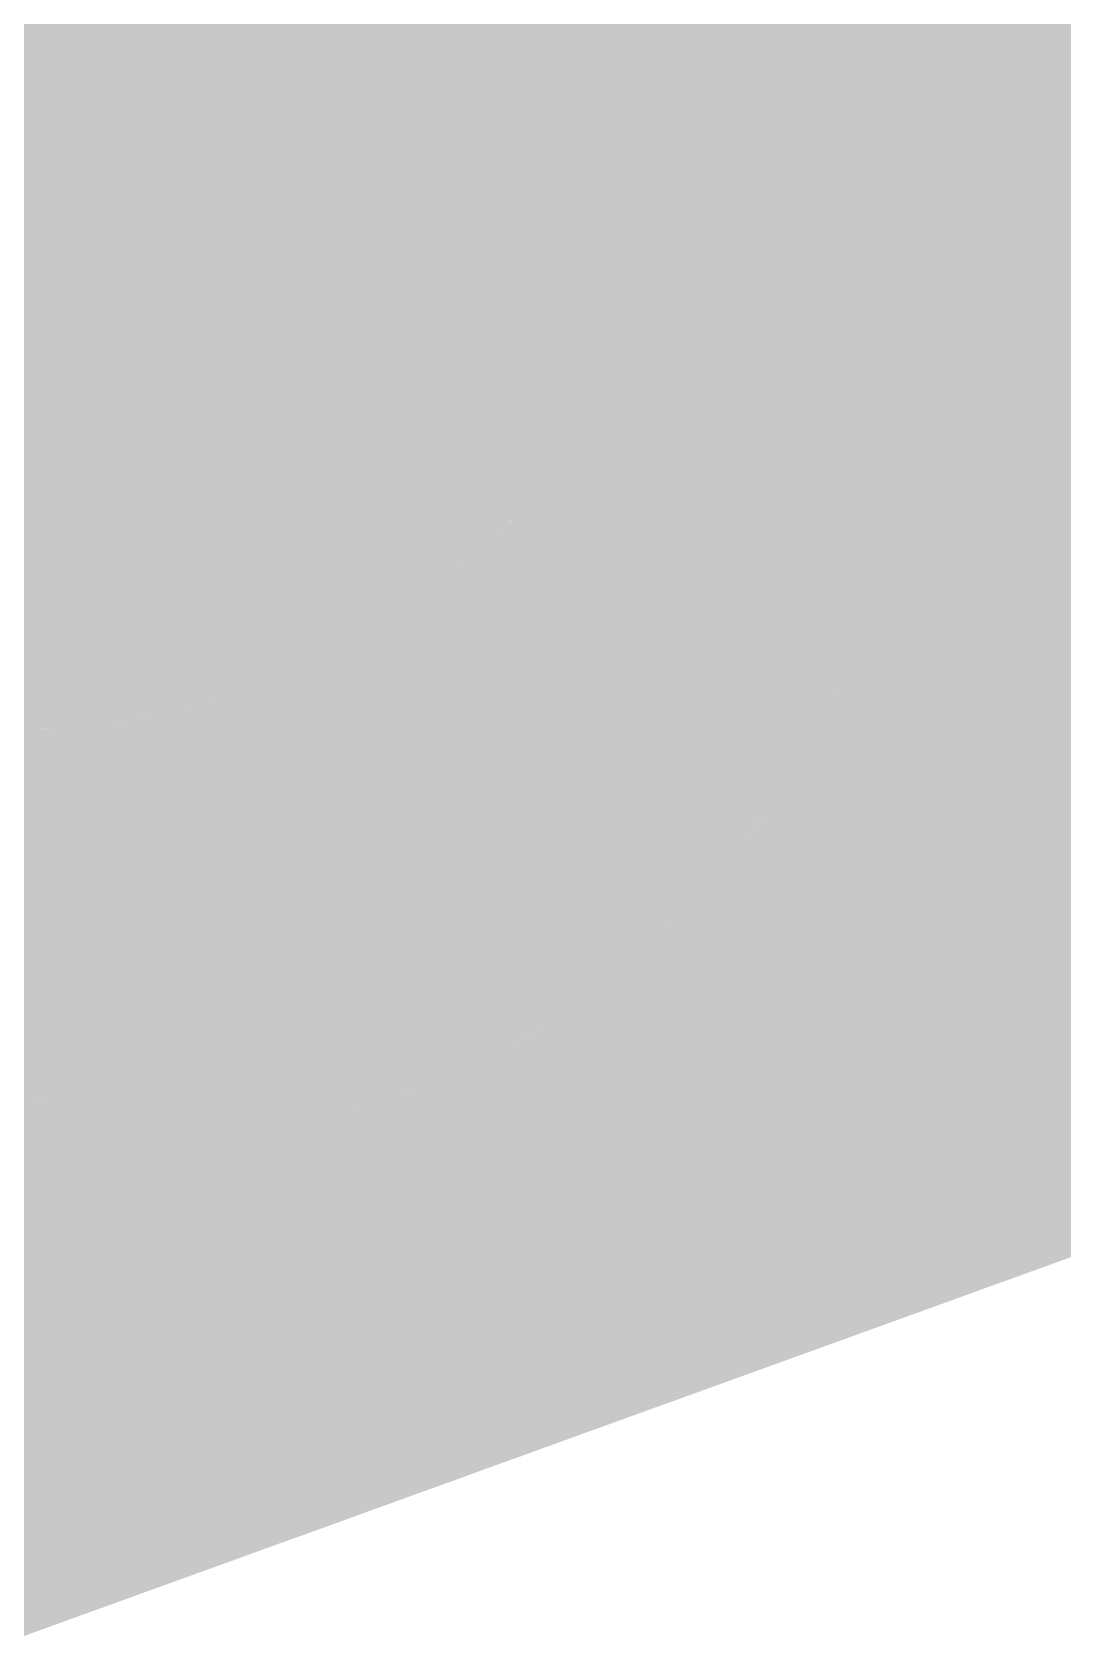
# Model space of a CAD drawing. Extents: x -0.31 to 0.42, y 0 to 1.7.
# Drawn here: x -0.0471 to 0.0292, y 1.4064 to 1.5252 of the extents above; entities that cross this region are included whole.
import ezdxf

# ---------------------------------------------------------------- set-up
doc = ezdxf.new("R2010")
doc.units = 0
for name, color, linetype in [('ARQ-HUM-251', 251, 'CONTINUOUS'), ('ARQ-HUM-252', 252, 'CONTINUOUS'), ('ARQ-HUM-255', 255, 'CONTINUOUS')]:
    doc.layers.add(name, color=color, linetype=linetype)

# ---------------------------------------------------------------- blocks, each defined once
blk = doc.blocks.new('*U3')
at = {"layer": 'ARQ-HUM-251'}
for points in [[(0.01491, 1.48067), (0.01469, 1.58701), (0.01491, 1.58702)], [(0.01469, 1.48018), (0.01469, 1.58701), (0.01491, 1.48067)], [(0.01491, 1.48067), (0.01491, 1.58702), (0.01539, 1.4817)], [(0.01539, 1.4817), (0.01491, 1.58702), (0.01539, 1.58573)], [(0.01539, 1.4817), (0.01539, 1.58573), (0.01581, 1.48267)], [(0.01581, 1.48267), (0.01539, 1.58573), (0.01581, 1.5846)], [(0.01581, 1.48267), (0.01581, 1.5846), (0.01627, 1.48373)], [(0.01627, 1.48373), (0.01581, 1.5846), (0.01627, 1.5833)], [(0.01627, 1.48373), (0.01627, 1.5833), (0.01667, 1.48472)], [(0.01667, 1.48472), (0.01627, 1.5833), (0.01667, 1.58216)], [(0.01667, 1.48472), (0.01667, 1.58216), (0.01711, 1.48579)], [(0.01711, 1.48579), (0.01667, 1.58216), (0.01711, 1.58085)], [(0.01711, 1.48579), (0.01711, 1.58085), (0.01749, 1.4868)], [(0.01749, 1.4868), (0.01711, 1.58085), (0.01749, 1.5797)], [(0.01749, 1.4868), (0.01749, 1.5797), (0.01791, 1.4879)], [(0.01791, 1.4879), (0.01749, 1.5797), (0.01791, 1.57838)], [(0.01791, 1.4879), (0.01791, 1.57838), (0.01827, 1.48892)], [(0.01827, 1.48892), (0.01791, 1.57838), (0.01827, 1.57722)], [(0.01827, 1.48892), (0.01827, 1.57722), (0.01867, 1.49004)], [(0.01867, 1.49004), (0.01827, 1.57722), (0.01867, 1.57589)], [(0.01867, 1.49004), (0.01867, 1.57589), (0.01901, 1.49109)], [(0.01901, 1.49109), (0.01867, 1.57589), (0.01901, 1.57472)], [(0.01901, 1.49109), (0.01901, 1.57472), (0.01939, 1.49222)], [(0.01939, 1.49222), (0.01901, 1.57472), (0.01939, 1.57337)], [(0.01939, 1.49222), (0.01939, 1.57337), (0.01971, 1.49328)], [(0.01971, 1.49328), (0.01939, 1.57337), (0.01971, 1.5722)], [(0.01971, 1.49328), (0.01971, 1.5722), (0.02006, 1.49443)], [(0.02006, 1.49443), (0.01971, 1.5722), (0.02006, 1.57085)], [(0.02006, 1.49443), (0.02006, 1.57085), (0.02037, 1.49551)], [(0.02037, 1.49551), (0.02006, 1.57085), (0.02037, 1.56967)], [(0.02037, 1.49551), (0.02037, 1.56967), (0.0207, 1.49668)], [(0.0207, 1.49668), (0.02037, 1.56967), (0.0207, 1.5683)], [(0.0207, 1.49668), (0.0207, 1.5683), (0.02099, 1.49778)], [(0.02099, 1.49778), (0.0207, 1.5683), (0.02099, 1.56712)], [(0.02099, 1.49778), (0.02099, 1.56712), (0.0213, 1.49896)], [(0.0213, 1.49896), (0.02099, 1.56712), (0.0213, 1.56575)], [(0.0213, 1.49896), (0.0213, 1.56575), (0.02157, 1.50008)], [(0.02157, 1.50008), (0.0213, 1.56575), (0.02157, 1.56456)], [(0.02157, 1.50008), (0.02157, 1.56456), (0.02185, 1.50128)], [(0.02185, 1.50128), (0.02157, 1.56456), (0.02185, 1.56318)], [(0.02185, 1.50128), (0.02185, 1.56318), (0.0221, 1.50241)], [(0.0221, 1.50241), (0.02185, 1.56318), (0.0221, 1.56199)], [(0.0221, 1.50241), (0.0221, 1.56199), (0.02237, 1.50362)], [(0.02237, 1.50362), (0.0221, 1.56199), (0.02237, 1.5606)], [(0.01469, 1.48018), (0.01465, 1.55807), (0.01469, 1.5604)], [(0.01469, 1.48018), (0.01469, 1.5604), (0.01469, 1.56047)], [(0.01469, 1.48018), (0.01469, 1.5604), (0.01469, 1.48018)], [(0.02237, 1.50362), (0.02237, 1.5606), (0.02259, 1.50476)], [(0.02259, 1.50476), (0.02237, 1.5606), (0.02259, 1.55941)], [(0.02259, 1.50476), (0.02259, 1.55941), (0.02284, 1.50599)], [(0.02284, 1.50599), (0.02259, 1.55941), (0.02284, 1.55801)], [(0.01464, 1.48009), (0.01456, 1.55568), (0.01464, 1.55797)], [(0.01465, 1.48009), (0.01464, 1.55797), (0.01465, 1.55807)], [(0.01464, 1.48009), (0.01464, 1.55797), (0.01465, 1.48009)], [(0.01465, 1.48009), (0.01465, 1.55807), (0.01469, 1.48018)], [(0.02284, 1.50599), (0.02284, 1.55801), (0.02304, 1.50715)], [(0.02304, 1.50715), (0.02284, 1.55801), (0.02304, 1.55682)], [(0.02304, 1.50715), (0.02304, 1.55682), (0.02326, 1.50838)], [(0.02326, 1.50838), (0.02304, 1.55682), (0.02326, 1.55542)], [(0.01456, 1.4799), (0.01447, 1.55403), (0.01456, 1.55556)], [(0.01456, 1.47991), (0.01456, 1.55556), (0.01456, 1.55568)], [(0.01456, 1.47991), (0.01456, 1.55568), (0.01464, 1.48009)], [(0.01456, 1.4799), (0.01456, 1.55556), (0.01456, 1.47991)], [(0.02326, 1.50838), (0.02326, 1.55542), (0.02345, 1.50956)], [(0.02345, 1.50956), (0.02326, 1.55542), (0.02345, 1.55423)], [(0.01443, 1.47962), (0.01426, 1.55092), (0.01443, 1.55317)], [(0.01447, 1.47972), (0.01443, 1.55329), (0.01447, 1.55403)], [(0.01443, 1.47964), (0.01443, 1.55317), (0.01443, 1.55329)], [(0.01443, 1.47964), (0.01443, 1.55329), (0.01447, 1.47972)], [(0.01443, 1.47962), (0.01443, 1.55317), (0.01443, 1.47964)], [(0.01447, 1.47972), (0.01447, 1.55403), (0.01456, 1.4799)], [(0.02345, 1.50956), (0.02345, 1.55423), (0.02365, 1.5108)], [(0.02365, 1.5108), (0.02345, 1.55423), (0.02365, 1.55282)], [(0.02365, 1.5108), (0.02365, 1.55282), (0.02381, 1.512)], [(0.02381, 1.512), (0.02365, 1.55282), (0.02381, 1.55163)], [(0.01425, 1.47927), (0.01405, 1.54855), (0.01425, 1.5508)], [(0.01426, 1.47929), (0.01425, 1.5508), (0.01426, 1.55092)], [(0.01425, 1.47927), (0.01425, 1.5508), (0.01426, 1.47929)], [(0.01426, 1.47929), (0.01426, 1.55092), (0.01443, 1.47962)], [(0.02381, 1.512), (0.02381, 1.55163), (0.02399, 1.51325)], [(0.02399, 1.51325), (0.02381, 1.55163), (0.02399, 1.55021)], [(0.02399, 1.51325), (0.02399, 1.55021), (0.02414, 1.51446)], [(0.02414, 1.51446), (0.02399, 1.55021), (0.02414, 1.54902)], [(0.01404, 1.47883), (0.0138, 1.5462), (0.01404, 1.54843)], [(0.01405, 1.47886), (0.01404, 1.54843), (0.01405, 1.54855)], [(0.01404, 1.47883), (0.01404, 1.54843), (0.01405, 1.47886)], [(0.01405, 1.47886), (0.01405, 1.54855), (0.01425, 1.47927)], [(0.02414, 1.51446), (0.02414, 1.54902), (0.02429, 1.51571)], [(0.02429, 1.51571), (0.02414, 1.54902), (0.02429, 1.5476)], [(0.02429, 1.51571), (0.02429, 1.5476), (0.02441, 1.51694)], [(0.02441, 1.51694), (0.02429, 1.5476), (0.02441, 1.54642)], [(0.01378, 1.47831), (0.01352, 1.54404), (0.01378, 1.54608)], [(0.0138, 1.47834), (0.01378, 1.54608), (0.0138, 1.5462)], [(0.01378, 1.47831), (0.01378, 1.54608), (0.0138, 1.47834)], [(0.0138, 1.47834), (0.0138, 1.5462), (0.01404, 1.47883)], [(0.02441, 1.51694), (0.02441, 1.54642), (0.02454, 1.5182)], [(0.02454, 1.5182), (0.02441, 1.54642), (0.02454, 1.54499)], [(0.02454, 1.5182), (0.02454, 1.54499), (0.02464, 1.51945)], [(0.02464, 1.51945), (0.02454, 1.54499), (0.02464, 1.54382)], [(0.01348, 1.47771), (0.01316, 1.54155), (0.01348, 1.54375)], [(0.0135, 1.47774), (0.01348, 1.54375), (0.0135, 1.54387)], [(0.01348, 1.47771), (0.01348, 1.54375), (0.0135, 1.47774)], [(0.01352, 1.47778), (0.0135, 1.54387), (0.01352, 1.54404)], [(0.0135, 1.47774), (0.0135, 1.54387), (0.01352, 1.47778)], [(0.01352, 1.47778), (0.01352, 1.54404), (0.01378, 1.47831)], [(0.02464, 1.51945), (0.02464, 1.54382), (0.02475, 1.5207)], [(0.02475, 1.5207), (0.02464, 1.54382), (0.02475, 1.54237)], [(0.01314, 1.47705), (0.01278, 1.53925), (0.01314, 1.54143)], [(0.01316, 1.47709), (0.01314, 1.54143), (0.01316, 1.54155)], [(0.01314, 1.47705), (0.01314, 1.54143), (0.01316, 1.47709)], [(0.01316, 1.47709), (0.01316, 1.54155), (0.01348, 1.47771)], [(0.02475, 1.5207), (0.02475, 1.54237), (0.02483, 1.52198)], [(0.02483, 1.52198), (0.02475, 1.54237), (0.02483, 1.54122)], [(0.02483, 1.52198), (0.02483, 1.54122), (0.02491, 1.52323)], [(0.02491, 1.52323), (0.02483, 1.54122), (0.02491, 1.53975)], [(0.01275, 1.47632), (0.01253, 1.53792), (0.01275, 1.53913)], [(0.01278, 1.47636), (0.01275, 1.53913), (0.01278, 1.53925)], [(0.01275, 1.47632), (0.01275, 1.53913), (0.01278, 1.47636)], [(0.01278, 1.47636), (0.01278, 1.53925), (0.01314, 1.47705)], [(0.02491, 1.52323), (0.02491, 1.53975), (0.02498, 1.52454)], [(0.02498, 1.52454), (0.02491, 1.53975), (0.02498, 1.53862)], [(0.01253, 1.47589), (0.01235, 1.53697), (0.01253, 1.53792)], [(0.01253, 1.47589), (0.01253, 1.53792), (0.01275, 1.47632)], [(0.02498, 1.52454), (0.02498, 1.53862), (0.02504, 1.52576)], [(0.01233, 1.47552), (0.01189, 1.53471), (0.01233, 1.53685)], [(0.01235, 1.47557), (0.01233, 1.53685), (0.01235, 1.53697)], [(0.01233, 1.47552), (0.01233, 1.53685), (0.01235, 1.47557)], [(0.01235, 1.47557), (0.01235, 1.53697), (0.01253, 1.47589)], [(0.01189, 1.47473), (0.0115, 1.533), (0.01189, 1.53471)], [(0.01189, 1.47473), (0.01189, 1.53471), (0.01233, 1.47552)], [(0.0115, 1.47404), (0.01138, 1.53247), (0.0115, 1.533)], [(0.0115, 1.47404), (0.0115, 1.533), (0.01189, 1.47473)], [(0.01138, 1.47383), (0.01084, 1.53025), (0.01138, 1.53247)], [(0.01138, 1.47383), (0.01138, 1.53247), (0.0115, 1.47404)], [(0.01084, 1.47291), (0.01044, 1.52878), (0.01084, 1.53025)], [(0.01084, 1.47291), (0.01084, 1.53025), (0.01138, 1.47383)], [(0.01044, 1.47224), (0.01025, 1.52806), (0.01044, 1.52878)], [(0.01044, 1.47224), (0.01044, 1.52878), (0.01084, 1.47291)], [(0.01025, 1.47193), (0.00962, 1.5259), (0.01025, 1.52806)], [(0.01025, 1.47193), (0.01025, 1.52806), (0.01044, 1.47224)], [(0.00962, 1.47093), (0.00934, 1.52501), (0.00962, 1.5259)], [(0.00962, 1.47093), (0.00962, 1.5259), (0.01025, 1.47193)], [(0.00934, 1.47048), (0.00896, 1.52376), (0.00934, 1.52501)], [(0.00934, 1.47048), (0.00934, 1.52501), (0.00962, 1.47093)], [(0.00896, 1.4699), (0.00825, 1.52166), (0.00896, 1.52376)], [(0.00896, 1.4699), (0.00896, 1.52376), (0.00934, 1.47048)], [(0.00821, 1.46878), (0.00751, 1.51958), (0.00821, 1.52155)], [(0.00825, 1.46883), (0.00821, 1.52155), (0.00825, 1.52166)], [(0.00821, 1.46878), (0.00821, 1.52155), (0.00825, 1.46883)], [(0.00825, 1.46883), (0.00825, 1.52166), (0.00896, 1.4699)], [(0.00751, 1.46777), (0.00705, 1.51839), (0.00751, 1.51958)], [(0.00751, 1.46777), (0.00751, 1.51958), (0.00821, 1.46878)], [(0.00672, 1.46669), (0.0059, 1.51552), (0.00672, 1.51753)], [(0.00705, 1.46712), (0.00672, 1.51753), (0.00705, 1.51839)], [(0.00672, 1.46669), (0.00672, 1.51753), (0.00705, 1.46712)], [(0.00705, 1.46712), (0.00705, 1.51839), (0.00751, 1.46777)], [(0.00585, 1.46552), (0.00504, 1.51354), (0.00585, 1.51541)], [(0.0059, 1.46559), (0.00585, 1.51541), (0.0059, 1.51552)], [(0.00585, 1.46552), (0.00585, 1.51541), (0.0059, 1.46559)], [(0.0059, 1.46559), (0.0059, 1.51552), (0.00672, 1.46669)], [(0.00504, 1.4645), (0.00462, 1.51263), (0.00504, 1.51354)], [(0.00504, 1.4645), (0.00504, 1.51354), (0.00585, 1.46552)], [(0.00415, 1.46341), (0.00336, 1.50999), (0.00415, 1.5116)], [(0.00462, 1.46397), (0.00415, 1.5116), (0.00462, 1.51263)], [(0.00415, 1.46341), (0.00415, 1.5116), (0.00462, 1.46397)], [(0.00462, 1.46397), (0.00462, 1.51263), (0.00504, 1.4645)], [(0.00322, 1.46231), (0.00225, 1.50783), (0.00322, 1.5097)], [(0.00336, 1.46247), (0.00322, 1.5097), (0.00336, 1.50999)], [(0.00322, 1.46231), (0.00322, 1.5097), (0.00336, 1.46247)], [(0.00336, 1.46247), (0.00336, 1.50999), (0.00415, 1.46341)], [(0.00207, 1.46103), (0.00125, 1.506), (0.00207, 1.5075)], [(0.00225, 1.46123), (0.00207, 1.5075), (0.00225, 1.50783)], [(0.00207, 1.46103), (0.00207, 1.5075), (0.00225, 1.46123)], [(0.00225, 1.46123), (0.00225, 1.50783), (0.00322, 1.46231)], [(0.00125, 1.46016), (0.00075, 1.50514), (0.00125, 1.506)], [(0.00125, 1.46016), (0.00125, 1.506), (0.00207, 1.46103)], [(0.00075, 1.45964), (0.00021, 1.50421), (0.00075, 1.50514)], [(0.00075, 1.45964), (0.00075, 1.50514), (0.00125, 1.46016)], [(0.00021, 1.45911), (-0.0006, 1.50289), (0.00021, 1.50421)], [(0.00021, 1.45911), (0.00021, 1.50421), (0.00075, 1.45964)], [(-0.00086, 1.45807), (-0.00196, 1.50076), (-0.00086, 1.50246)], [(-0.0006, 1.45831), (-0.00086, 1.50246), (-0.0006, 1.50289)], [(-0.00086, 1.45807), (-0.00086, 1.50246), (-0.0006, 1.45831)], [(-0.0006, 1.45831), (-0.0006, 1.50289), (0.00021, 1.45911)], [(-0.00198, 1.45703), (-0.0031, 1.4991), (-0.00198, 1.50074)], [(-0.00196, 1.45705), (-0.00198, 1.50074), (-0.00196, 1.50076)], [(-0.00198, 1.45703), (-0.00198, 1.50074), (-0.00196, 1.45705)], [(-0.00196, 1.45705), (-0.00196, 1.50076), (-0.00086, 1.45807)], [(-0.00338, 1.45582), (-0.00426, 1.49748), (-0.00338, 1.49871)], [(-0.0031, 1.45606), (-0.00338, 1.49871), (-0.0031, 1.4991)], [(-0.00338, 1.45582), (-0.00338, 1.49871), (-0.0031, 1.45606)], [(-0.0031, 1.45606), (-0.0031, 1.4991), (-0.00198, 1.45703)], [(-0.00426, 1.4551), (-0.00481, 1.49677), (-0.00426, 1.49748)], [(-0.00426, 1.4551), (-0.00426, 1.49748), (-0.00338, 1.45582)], [(-0.00481, 1.45466), (-0.00546, 1.49591), (-0.00481, 1.49677)], [(-0.00481, 1.45466), (-0.00481, 1.49677), (-0.00426, 1.4551)], [(-0.00627, 1.45356), (-0.00669, 1.49439), (-0.00627, 1.49491)], [(-0.00546, 1.45417), (-0.00627, 1.49491), (-0.00546, 1.49591)], [(-0.00627, 1.45356), (-0.00627, 1.49491), (-0.00546, 1.45417)], [(-0.00546, 1.45417), (-0.00546, 1.49591), (-0.00481, 1.45466)], [(-0.00669, 1.45326), (-0.00775, 1.49315), (-0.00669, 1.49439)], [(-0.00669, 1.45326), (-0.00669, 1.49439), (-0.00627, 1.45356)], [(-0.00795, 1.45239), (-0.00923, 1.49148), (-0.00795, 1.49291)], [(-0.00775, 1.45252), (-0.00795, 1.49291), (-0.00775, 1.49315)], [(-0.00795, 1.45239), (-0.00795, 1.49291), (-0.00775, 1.45252)], [(-0.00775, 1.45252), (-0.00775, 1.49315), (-0.00669, 1.45326)], [(-0.00925, 1.45154), (-0.01055, 1.49011), (-0.00925, 1.49147)], [(-0.00923, 1.45155), (-0.00925, 1.49147), (-0.00923, 1.49148)], [(-0.00925, 1.45154), (-0.00925, 1.49147), (-0.00923, 1.45155)], [(-0.00923, 1.45155), (-0.00923, 1.49148), (-0.00795, 1.45239)], [(-0.01077, 1.45062), (-0.01189, 1.48878), (-0.01077, 1.48988)], [(-0.01055, 1.45076), (-0.01077, 1.48988), (-0.01055, 1.49011)], [(-0.01077, 1.45062), (-0.01077, 1.48988), (-0.01055, 1.45076)], [(-0.01055, 1.45076), (-0.01055, 1.49011), (-0.00925, 1.45154)], [(-0.01232, 1.44977), (-0.01325, 1.4875), (-0.01232, 1.48837)], [(-0.01189, 1.45001), (-0.01232, 1.48837), (-0.01189, 1.48878)], [(-0.01232, 1.44977), (-0.01232, 1.48837), (-0.01189, 1.45001)], [(-0.01189, 1.45001), (-0.01189, 1.48878), (-0.01077, 1.45062)], [(-0.01389, 1.44897), (-0.01465, 1.48628), (-0.01389, 1.48694)], [(-0.01325, 1.44929), (-0.01389, 1.48694), (-0.01325, 1.4875)], [(-0.01389, 1.44897), (-0.01389, 1.48694), (-0.01325, 1.44929)], [(-0.01325, 1.44929), (-0.01325, 1.4875), (-0.01232, 1.44977)], [(-0.01547, 1.44824), (-0.01606, 1.4851), (-0.01547, 1.48559)], [(-0.01465, 1.44862), (-0.01547, 1.48559), (-0.01465, 1.48628)], [(-0.01547, 1.44824), (-0.01547, 1.48559), (-0.01465, 1.44862)], [(-0.01465, 1.44862), (-0.01465, 1.48628), (-0.01389, 1.44897)], [(-0.01708, 1.44758), (-0.0175, 1.48399), (-0.01708, 1.48432)], [(-0.01606, 1.448), (-0.01708, 1.48432), (-0.01606, 1.4851)], [(-0.01708, 1.44758), (-0.01708, 1.48432), (-0.01606, 1.448)], [(-0.01606, 1.448), (-0.01606, 1.4851), (-0.01547, 1.44824)], [(-0.0187, 1.44697), (-0.01896, 1.48292), (-0.0187, 1.48311)], [(-0.0175, 1.44742), (-0.0187, 1.48311), (-0.0175, 1.48399)], [(-0.0187, 1.44697), (-0.0187, 1.48311), (-0.0175, 1.44742)], [(-0.0175, 1.44742), (-0.0175, 1.48399), (-0.01708, 1.44758)], [(-0.02045, 1.4464), (-0.02195, 1.48096), (-0.02045, 1.48191)], [(-0.02034, 1.44644), (-0.02045, 1.48191), (-0.02034, 1.48199)], [(-0.02045, 1.4464), (-0.02045, 1.48191), (-0.02034, 1.44644)], [(-0.01896, 1.44689), (-0.02034, 1.48199), (-0.01896, 1.48292)], [(-0.02034, 1.44644), (-0.02034, 1.48199), (-0.01896, 1.44689)], [(-0.01896, 1.44689), (-0.01896, 1.48292), (-0.0187, 1.44697)], [(-0.02199, 1.44596), (-0.02348, 1.48006), (-0.02199, 1.48094)], [(-0.02195, 1.44597), (-0.02199, 1.48094), (-0.02195, 1.48096)], [(-0.02199, 1.44596), (-0.02199, 1.48094), (-0.02195, 1.44597)], [(-0.02195, 1.44597), (-0.02195, 1.48096), (-0.02045, 1.4464)], [(-0.02366, 1.44555), (-0.02502, 1.47922), (-0.02366, 1.47996)], [(-0.02348, 1.4456), (-0.02366, 1.47996), (-0.02348, 1.48006)], [(-0.02366, 1.44555), (-0.02366, 1.47996), (-0.02348, 1.4456)], [(-0.02348, 1.4456), (-0.02348, 1.48006), (-0.02199, 1.44596)], [(-0.02658, 1.445), (-0.02703, 1.47823), (-0.02658, 1.47844)], [(-0.02534, 1.44521), (-0.02658, 1.47844), (-0.02534, 1.47906)], [(-0.02658, 1.445), (-0.02658, 1.47844), (-0.02534, 1.44521)], [(-0.02502, 1.44527), (-0.02534, 1.47906), (-0.02502, 1.47922)], [(-0.02534, 1.44521), (-0.02534, 1.47906), (-0.02502, 1.44527)], [(-0.02502, 1.44527), (-0.02502, 1.47922), (-0.02366, 1.44555)], [(-0.02874, 1.44472), (-0.02975, 1.47704), (-0.02874, 1.47747)], [(-0.02816, 1.44479), (-0.02874, 1.47747), (-0.02816, 1.47771)], [(-0.02874, 1.44472), (-0.02874, 1.47747), (-0.02816, 1.44479)], [(-0.02703, 1.44493), (-0.02816, 1.47771), (-0.02703, 1.47823)], [(-0.02816, 1.44479), (-0.02816, 1.47771), (-0.02703, 1.44493)], [(-0.02703, 1.44493), (-0.02703, 1.47823), (-0.02658, 1.445)], [(-0.03217, 1.44449), (-0.03298, 1.47588), (-0.03217, 1.47616)], [(-0.03136, 1.44452), (-0.03217, 1.47616), (-0.03136, 1.47643)], [(-0.03217, 1.44449), (-0.03217, 1.47616), (-0.03136, 1.44452)], [(-0.03045, 1.44457), (-0.03136, 1.47643), (-0.03045, 1.47678)], [(-0.03136, 1.44452), (-0.03136, 1.47643), (-0.03045, 1.44457)], [(-0.02975, 1.44463), (-0.03045, 1.47678), (-0.02975, 1.47704)], [(-0.03045, 1.44457), (-0.03045, 1.47678), (-0.02975, 1.44463)], [(-0.02975, 1.44463), (-0.02975, 1.47704), (-0.02874, 1.44472)], [(-0.03626, 1.44456), (-0.03738, 1.47471), (-0.03626, 1.47496)], [(-0.03564, 1.44452), (-0.03626, 1.47496), (-0.03564, 1.47512)], [(-0.03626, 1.44456), (-0.03626, 1.47496), (-0.03564, 1.44452)], [(-0.03462, 1.44449), (-0.03564, 1.47512), (-0.03462, 1.47539)], [(-0.03564, 1.44452), (-0.03564, 1.47512), (-0.03462, 1.44449)], [(-0.0339, 1.44447), (-0.03462, 1.47539), (-0.0339, 1.4756)], [(-0.03462, 1.44449), (-0.03462, 1.47539), (-0.0339, 1.44447)], [(-0.03298, 1.44448), (-0.0339, 1.4756), (-0.03298, 1.47588)], [(-0.0339, 1.44447), (-0.0339, 1.4756), (-0.03298, 1.44448)], [(-0.03298, 1.44448), (-0.03298, 1.47588), (-0.03217, 1.44449)], [(-0.04632, 1.44625), (-0.04789, 1.47363), (-0.04632, 1.47364)], [(-0.04789, 1.4467), (-0.04789, 1.47363), (-0.04632, 1.44625)], [(-0.04632, 1.44625), (-0.04632, 1.47364), (-0.04614, 1.44619)], [(-0.04614, 1.44619), (-0.04632, 1.47364), (-0.04614, 1.47364)], [(-0.04463, 1.44581), (-0.04614, 1.47364), (-0.04463, 1.4737)], [(-0.04614, 1.44619), (-0.04614, 1.47364), (-0.04463, 1.44581)], [(-0.04438, 1.44575), (-0.04463, 1.4737), (-0.04438, 1.47372)], [(-0.04463, 1.44581), (-0.04463, 1.4737), (-0.04438, 1.44575)], [(-0.04294, 1.44544), (-0.04438, 1.47372), (-0.04294, 1.47383)], [(-0.04438, 1.44575), (-0.04438, 1.47372), (-0.04294, 1.44544)], [(-0.04263, 1.44537), (-0.04294, 1.47383), (-0.04263, 1.47387)], [(-0.04294, 1.44544), (-0.04294, 1.47383), (-0.04263, 1.44537)], [(-0.04126, 1.44513), (-0.04263, 1.47387), (-0.04126, 1.47403)], [(-0.04263, 1.44537), (-0.04263, 1.47387), (-0.04126, 1.44513)], [(-0.04088, 1.44506), (-0.04126, 1.47403), (-0.04088, 1.47408)], [(-0.04126, 1.44513), (-0.04126, 1.47403), (-0.04088, 1.44506)], [(-0.03958, 1.44488), (-0.04088, 1.47408), (-0.03958, 1.47428)], [(-0.04088, 1.44506), (-0.04088, 1.47408), (-0.03958, 1.44488)], [(-0.03913, 1.44482), (-0.03958, 1.47428), (-0.03913, 1.47436)], [(-0.03958, 1.44488), (-0.03958, 1.47428), (-0.03913, 1.44482)], [(-0.03792, 1.44469), (-0.03913, 1.47436), (-0.03792, 1.47459)], [(-0.03913, 1.44482), (-0.03913, 1.47436), (-0.03792, 1.44469)], [(-0.03738, 1.44463), (-0.03792, 1.47459), (-0.03738, 1.47471)], [(-0.03792, 1.44469), (-0.03792, 1.47459), (-0.03738, 1.44463)], [(-0.03738, 1.44463), (-0.03738, 1.47471), (-0.03626, 1.44456)]]:
    blk.add_solid(points, dxfattribs=at)
blk = doc.blocks.new('*U4')
at = {"layer": 'ARQ-HUM-252'}
for points in [[(0.10062, 1.4601), (0.02515, 1.58734), (0.10062, 1.5897)], [(0.02515, 1.4328), (0.02515, 1.58734), (0.10062, 1.4601)], [(0.02515, 1.4328), (0.02513, 1.52996), (0.02515, 1.53088)], [(0.02513, 1.43279), (0.02511, 1.52831), (0.02513, 1.52996)], [(0.02513, 1.43279), (0.02513, 1.52996), (0.02515, 1.4328)], [(0.02511, 1.43279), (0.02508, 1.52715), (0.02511, 1.52831)], [(0.02511, 1.43279), (0.02511, 1.52831), (0.02513, 1.43279)], [(0.02508, 1.43277), (0.02504, 1.52576), (0.02508, 1.52715)], [(0.02508, 1.43277), (0.02508, 1.52715), (0.02511, 1.43279)], [(0.02504, 1.43276), (0.02498, 1.52454), (0.02504, 1.52576)], [(0.02504, 1.43276), (0.02504, 1.52576), (0.02508, 1.43277)], [(0.02498, 1.43274), (0.02491, 1.52323), (0.02498, 1.52454)], [(0.02498, 1.43274), (0.02498, 1.52454), (0.02504, 1.43276)], [(0.02491, 1.43271), (0.02483, 1.52198), (0.02491, 1.52323)], [(0.02491, 1.43271), (0.02491, 1.52323), (0.02498, 1.43274)], [(0.02483, 1.43268), (0.02475, 1.5207), (0.02483, 1.52198)], [(0.02483, 1.43268), (0.02483, 1.52198), (0.02491, 1.43271)], [(0.02475, 1.43265), (0.02464, 1.51945), (0.02475, 1.5207)], [(0.02475, 1.43265), (0.02475, 1.5207), (0.02483, 1.43268)], [(0.02464, 1.43262), (0.02454, 1.5182), (0.02464, 1.51945)], [(0.02464, 1.43262), (0.02464, 1.51945), (0.02475, 1.43265)], [(0.02454, 1.43258), (0.02441, 1.51694), (0.02454, 1.5182)], [(0.02454, 1.43258), (0.02454, 1.5182), (0.02464, 1.43262)], [(0.02441, 1.43253), (0.02429, 1.51571), (0.02441, 1.51694)], [(0.02441, 1.43253), (0.02441, 1.51694), (0.02454, 1.43258)], [(0.02429, 1.43249), (0.02414, 1.51446), (0.02429, 1.51571)], [(0.02429, 1.43249), (0.02429, 1.51571), (0.02441, 1.43253)], [(0.02414, 1.43243), (0.02399, 1.51325), (0.02414, 1.51446)], [(0.02414, 1.43243), (0.02414, 1.51446), (0.02429, 1.43249)], [(0.02399, 1.43238), (0.02381, 1.512), (0.02399, 1.51325)], [(0.02399, 1.43238), (0.02399, 1.51325), (0.02414, 1.43243)], [(0.02381, 1.43232), (0.02365, 1.5108), (0.02381, 1.512)], [(0.02381, 1.43232), (0.02381, 1.512), (0.02399, 1.43238)], [(0.02365, 1.43226), (0.02345, 1.50956), (0.02365, 1.5108)], [(0.02365, 1.43226), (0.02365, 1.5108), (0.02381, 1.43232)], [(0.02345, 1.43219), (0.02326, 1.50838), (0.02345, 1.50956)], [(0.02345, 1.43219), (0.02345, 1.50956), (0.02365, 1.43226)], [(0.02326, 1.43212), (0.02304, 1.50715), (0.02326, 1.50838)], [(0.02326, 1.43212), (0.02326, 1.50838), (0.02345, 1.43219)], [(0.02304, 1.43204), (0.02284, 1.50599), (0.02304, 1.50715)], [(0.02304, 1.43204), (0.02304, 1.50715), (0.02326, 1.43212)], [(0.02284, 1.43196), (0.02259, 1.50476), (0.02284, 1.50599)], [(0.02284, 1.43196), (0.02284, 1.50599), (0.02304, 1.43204)], [(0.02259, 1.43188), (0.02237, 1.50362), (0.02259, 1.50476)], [(0.02259, 1.43188), (0.02259, 1.50476), (0.02284, 1.43196)], [(0.02237, 1.43179), (0.0221, 1.50241), (0.02237, 1.50362)], [(0.02237, 1.43179), (0.02237, 1.50362), (0.02259, 1.43188)], [(0.0221, 1.4317), (0.02185, 1.50128), (0.0221, 1.50241)], [(0.0221, 1.4317), (0.0221, 1.50241), (0.02237, 1.43179)], [(0.02185, 1.43161), (0.02157, 1.50008), (0.02185, 1.50128)], [(0.02185, 1.43161), (0.02185, 1.50128), (0.0221, 1.4317)], [(0.02157, 1.4315), (0.0213, 1.49896), (0.02157, 1.50008)], [(0.02157, 1.4315), (0.02157, 1.50008), (0.02185, 1.43161)], [(0.0213, 1.43141), (0.02099, 1.49778), (0.0213, 1.49896)], [(0.0213, 1.43141), (0.0213, 1.49896), (0.02157, 1.4315)], [(0.02099, 1.43129), (0.0207, 1.49668), (0.02099, 1.49778)], [(0.02099, 1.43129), (0.02099, 1.49778), (0.0213, 1.43141)], [(0.0207, 1.43119), (0.02037, 1.49551), (0.0207, 1.49668)], [(0.0207, 1.43119), (0.0207, 1.49668), (0.02099, 1.43129)], [(0.02037, 1.43107), (0.02006, 1.49443), (0.02037, 1.49551)], [(0.02037, 1.43107), (0.02037, 1.49551), (0.0207, 1.43119)], [(0.02006, 1.43096), (0.01971, 1.49328), (0.02006, 1.49443)], [(0.02006, 1.43096), (0.02006, 1.49443), (0.02037, 1.43107)], [(0.01971, 1.43083), (0.01939, 1.49222), (0.01971, 1.49328)], [(0.01971, 1.43083), (0.01971, 1.49328), (0.02006, 1.43096)], [(0.01939, 1.43071), (0.01901, 1.49109), (0.01939, 1.49222)], [(0.01939, 1.43071), (0.01939, 1.49222), (0.01971, 1.43083)], [(0.01901, 1.43058), (0.01867, 1.49004), (0.01901, 1.49109)], [(0.01901, 1.43058), (0.01901, 1.49109), (0.01939, 1.43071)], [(0.01867, 1.43045), (0.01827, 1.48892), (0.01867, 1.49004)], [(0.01867, 1.43045), (0.01867, 1.49004), (0.01901, 1.43058)], [(0.01791, 1.43018), (0.01749, 1.4868), (0.01791, 1.4879)], [(0.01827, 1.43031), (0.01791, 1.4879), (0.01827, 1.48892)], [(0.01791, 1.43018), (0.01791, 1.4879), (0.01827, 1.43031)], [(0.01827, 1.43031), (0.01827, 1.48892), (0.01867, 1.43045)], [(0.01749, 1.43003), (0.01711, 1.48579), (0.01749, 1.4868)], [(0.01749, 1.43003), (0.01749, 1.4868), (0.01791, 1.43018)], [(0.01711, 1.42989), (0.01667, 1.48472), (0.01711, 1.48579)], [(0.01711, 1.42989), (0.01711, 1.48579), (0.01749, 1.43003)], [(0.01667, 1.42973), (0.01627, 1.48373), (0.01667, 1.48472)], [(0.01667, 1.42973), (0.01667, 1.48472), (0.01711, 1.42989)], [(0.01627, 1.42959), (0.01581, 1.48267), (0.01627, 1.48373)], [(0.01627, 1.42959), (0.01627, 1.48373), (0.01667, 1.42973)], [(0.01581, 1.42942), (0.01539, 1.4817), (0.01581, 1.48267)], [(0.01581, 1.42942), (0.01581, 1.48267), (0.01627, 1.42959)], [(0.01491, 1.4291), (0.01447, 1.47972), (0.01491, 1.48067)], [(0.01539, 1.42927), (0.01491, 1.48067), (0.01539, 1.4817)], [(0.01491, 1.4291), (0.01491, 1.48067), (0.01539, 1.42927)], [(0.01539, 1.42927), (0.01539, 1.4817), (0.01581, 1.42942)], [(0.01447, 1.42894), (0.01352, 1.47778), (0.01447, 1.47972)], [(0.01447, 1.42894), (0.01447, 1.47972), (0.01491, 1.4291)], [(0.01352, 1.42859), (0.01253, 1.47589), (0.01352, 1.47778)], [(0.01352, 1.42859), (0.01352, 1.47778), (0.01447, 1.42894)], [(0.01253, 1.42823), (0.0115, 1.47404), (0.01253, 1.47589)], [(0.01253, 1.42823), (0.01253, 1.47589), (0.01352, 1.42859)], [(0.0115, 1.42786), (0.01044, 1.47224), (0.0115, 1.47404)], [(0.0115, 1.42786), (0.0115, 1.47404), (0.01253, 1.42823)], [(0.01044, 1.42748), (0.00934, 1.47048), (0.01044, 1.47224)], [(0.01044, 1.42748), (0.01044, 1.47224), (0.0115, 1.42786)], [(0.00934, 1.42708), (0.00821, 1.46878), (0.00934, 1.47048)], [(0.00934, 1.42708), (0.00934, 1.47048), (0.01044, 1.42748)], [(0.00821, 1.42667), (0.00705, 1.46712), (0.00821, 1.46878)], [(0.00821, 1.42667), (0.00821, 1.46878), (0.00934, 1.42708)], [(0.00705, 1.42625), (0.00585, 1.46552), (0.00705, 1.46712)], [(0.00705, 1.42625), (0.00705, 1.46712), (0.00821, 1.42667)], [(0.00585, 1.42582), (0.00462, 1.46397), (0.00585, 1.46552)], [(0.00585, 1.42582), (0.00585, 1.46552), (0.00705, 1.42625)], [(0.00462, 1.42537), (0.00336, 1.46247), (0.00462, 1.46397)], [(0.00462, 1.42537), (0.00462, 1.46397), (0.00585, 1.42582)], [(0.00336, 1.42492), (0.00207, 1.46103), (0.00336, 1.46247)], [(0.00336, 1.42492), (0.00336, 1.46247), (0.00462, 1.42537)], [(0.00207, 1.42445), (0.00075, 1.45964), (0.00207, 1.46103)], [(0.00207, 1.42445), (0.00207, 1.46103), (0.00336, 1.42492)], [(0.00075, 1.42397), (-0.0006, 1.45831), (0.00075, 1.45964)], [(0.00075, 1.42397), (0.00075, 1.45964), (0.00207, 1.42445)], [(-0.0006, 1.42349), (-0.00198, 1.45703), (-0.0006, 1.45831)], [(-0.0006, 1.42349), (-0.0006, 1.45831), (0.00075, 1.42397)], [(-0.00198, 1.42299), (-0.00338, 1.45582), (-0.00198, 1.45703)], [(-0.00198, 1.42299), (-0.00198, 1.45703), (-0.0006, 1.42349)], [(-0.00338, 1.42248), (-0.00481, 1.45466), (-0.00338, 1.45582)], [(-0.00338, 1.42248), (-0.00338, 1.45582), (-0.00198, 1.42299)], [(-0.00481, 1.42196), (-0.00627, 1.45356), (-0.00481, 1.45466)], [(-0.00481, 1.42196), (-0.00481, 1.45466), (-0.00338, 1.42248)], [(-0.00627, 1.42144), (-0.00775, 1.45252), (-0.00627, 1.45356)], [(-0.00627, 1.42144), (-0.00627, 1.45356), (-0.00481, 1.42196)], [(-0.00775, 1.4209), (-0.00925, 1.45154), (-0.00775, 1.45252)], [(-0.00775, 1.4209), (-0.00775, 1.45252), (-0.00627, 1.42144)], [(-0.00925, 1.42036), (-0.01077, 1.45062), (-0.00925, 1.45154)], [(-0.00925, 1.42036), (-0.00925, 1.45154), (-0.00775, 1.4209)], [(-0.01232, 1.41925), (-0.01389, 1.44897), (-0.01232, 1.44977)], [(-0.01077, 1.4198), (-0.01232, 1.44977), (-0.01077, 1.45062)], [(-0.01232, 1.41925), (-0.01232, 1.44977), (-0.01077, 1.4198)], [(-0.01077, 1.4198), (-0.01077, 1.45062), (-0.00925, 1.42036)], [(-0.01389, 1.41868), (-0.01547, 1.44824), (-0.01389, 1.44897)], [(-0.01389, 1.41868), (-0.01389, 1.44897), (-0.01232, 1.41925)], [(-0.01708, 1.41752), (-0.0187, 1.44697), (-0.01708, 1.44758)], [(-0.01547, 1.4181), (-0.01708, 1.44758), (-0.01547, 1.44824)], [(-0.01708, 1.41752), (-0.01708, 1.44758), (-0.01547, 1.4181)], [(-0.01547, 1.4181), (-0.01547, 1.44824), (-0.01389, 1.41868)], [(-0.04789, 1.40638), (-0.04789, 1.4467), (-0.04614, 1.40701)], [(-0.04614, 1.40701), (-0.04789, 1.4467), (-0.04614, 1.44619)], [(-0.04614, 1.40701), (-0.04614, 1.44619), (-0.04438, 1.40765)], [(-0.04438, 1.40765), (-0.04614, 1.44619), (-0.04438, 1.44575)], [(-0.02034, 1.41634), (-0.02199, 1.44596), (-0.02034, 1.44644)], [(-0.0187, 1.41694), (-0.02034, 1.44644), (-0.0187, 1.44697)], [(-0.02034, 1.41634), (-0.02034, 1.44644), (-0.0187, 1.41694)], [(-0.0187, 1.41694), (-0.0187, 1.44697), (-0.01708, 1.41752)], [(-0.04438, 1.40765), (-0.04438, 1.44575), (-0.04263, 1.40828)], [(-0.04263, 1.40828), (-0.04438, 1.44575), (-0.04263, 1.44537)], [(-0.04263, 1.40828), (-0.04263, 1.44537), (-0.04088, 1.40891)], [(-0.04088, 1.40891), (-0.04263, 1.44537), (-0.04088, 1.44506)], [(-0.04088, 1.40891), (-0.04088, 1.44506), (-0.03913, 1.40955)], [(-0.03913, 1.40955), (-0.04088, 1.44506), (-0.03913, 1.44482)], [(-0.02534, 1.41453), (-0.02703, 1.44493), (-0.02534, 1.44521)], [(-0.02366, 1.41514), (-0.02534, 1.44521), (-0.02366, 1.44555)], [(-0.02534, 1.41453), (-0.02534, 1.44521), (-0.02366, 1.41514)], [(-0.02199, 1.41575), (-0.02366, 1.44555), (-0.02199, 1.44596)], [(-0.02366, 1.41514), (-0.02366, 1.44555), (-0.02199, 1.41575)], [(-0.02199, 1.41575), (-0.02199, 1.44596), (-0.02034, 1.41634)], [(-0.03913, 1.40955), (-0.03913, 1.44482), (-0.03738, 1.41018)], [(-0.03738, 1.41018), (-0.03913, 1.44482), (-0.03738, 1.44463)], [(-0.03738, 1.41018), (-0.03738, 1.44463), (-0.03564, 1.41081)], [(-0.03564, 1.41081), (-0.03738, 1.44463), (-0.03564, 1.44452)], [(-0.03564, 1.41081), (-0.03564, 1.44452), (-0.0339, 1.41144)], [(-0.0339, 1.41144), (-0.03564, 1.44452), (-0.0339, 1.44447)], [(-0.03217, 1.41206), (-0.0339, 1.44447), (-0.03217, 1.44449)], [(-0.0339, 1.41144), (-0.0339, 1.44447), (-0.03217, 1.41206)], [(-0.03045, 1.41269), (-0.03217, 1.44449), (-0.03045, 1.44457)], [(-0.03217, 1.41206), (-0.03217, 1.44449), (-0.03045, 1.41269)], [(-0.02874, 1.41331), (-0.03045, 1.44457), (-0.02874, 1.44472)], [(-0.03045, 1.41269), (-0.03045, 1.44457), (-0.02874, 1.41331)], [(-0.02703, 1.41392), (-0.02874, 1.44472), (-0.02703, 1.44493)], [(-0.02874, 1.41331), (-0.02874, 1.44472), (-0.02703, 1.41392)], [(-0.02703, 1.41392), (-0.02703, 1.44493), (-0.02534, 1.41453)]]:
    blk.add_solid(points, dxfattribs=at)
blk = doc.blocks.new('*U6')
at = {"layer": 'ARQ-HUM-255'}
for points in [[(-0.00426, 1.49748), (-0.00546, 1.58638), (-0.00426, 1.58642)], [(-0.0031, 1.4991), (-0.00426, 1.58642), (-0.0031, 1.58645)], [(-0.00426, 1.49748), (-0.00426, 1.58642), (-0.0031, 1.4991)], [(-0.00196, 1.50076), (-0.0031, 1.58645), (-0.00196, 1.58649)], [(-0.0031, 1.4991), (-0.0031, 1.58645), (-0.00196, 1.50076)], [(-0.00086, 1.50246), (-0.00196, 1.58649), (-0.00086, 1.58652)], [(-0.00196, 1.50076), (-0.00196, 1.58649), (-0.00086, 1.50246)], [(0.00021, 1.50421), (-0.00086, 1.58652), (0.00021, 1.58656)], [(-0.00086, 1.50246), (-0.00086, 1.58652), (0.00021, 1.50421)], [(0.00125, 1.506), (0.00021, 1.58656), (0.00125, 1.58659)], [(0.00021, 1.50421), (0.00021, 1.58656), (0.00125, 1.506)], [(0.00225, 1.50783), (0.00125, 1.58659), (0.00225, 1.58662)], [(0.00125, 1.506), (0.00125, 1.58659), (0.00225, 1.50783)], [(0.00322, 1.5097), (0.00225, 1.58662), (0.00322, 1.58665)], [(0.00225, 1.50783), (0.00225, 1.58662), (0.00322, 1.5097)], [(0.00415, 1.5116), (0.00322, 1.58665), (0.00415, 1.58668)], [(0.00322, 1.5097), (0.00322, 1.58665), (0.00415, 1.5116)], [(0.00504, 1.51354), (0.00415, 1.58668), (0.00504, 1.58671)], [(0.00415, 1.5116), (0.00415, 1.58668), (0.00504, 1.51354)], [(0.0059, 1.51552), (0.00504, 1.58671), (0.0059, 1.58673)], [(0.00504, 1.51354), (0.00504, 1.58671), (0.0059, 1.51552)], [(0.00672, 1.51753), (0.0059, 1.58673), (0.00672, 1.58676)], [(0.0059, 1.51552), (0.0059, 1.58673), (0.00672, 1.51753)], [(0.00751, 1.51958), (0.00672, 1.58676), (0.00751, 1.58678)], [(0.00672, 1.51753), (0.00672, 1.58676), (0.00751, 1.51958)], [(0.00825, 1.52166), (0.00751, 1.58678), (0.00825, 1.58681)], [(0.00751, 1.51958), (0.00751, 1.58678), (0.00825, 1.52166)], [(0.00896, 1.52376), (0.00825, 1.58681), (0.00896, 1.58683)], [(0.00825, 1.52166), (0.00825, 1.58681), (0.00896, 1.52376)], [(0.00896, 1.52376), (0.00896, 1.58683), (0.00962, 1.5259)], [(-0.04126, 1.47403), (-0.04294, 1.58521), (-0.04126, 1.58526)], [(-0.03958, 1.47428), (-0.04126, 1.58526), (-0.03958, 1.58531)], [(-0.04126, 1.47403), (-0.04126, 1.58526), (-0.03958, 1.47428)], [(-0.03792, 1.47459), (-0.03958, 1.58531), (-0.03792, 1.58536)], [(-0.03958, 1.47428), (-0.03958, 1.58531), (-0.03792, 1.47459)], [(-0.03626, 1.47496), (-0.03792, 1.58536), (-0.03626, 1.58542)], [(-0.03792, 1.47459), (-0.03792, 1.58536), (-0.03626, 1.47496)], [(-0.03462, 1.47539), (-0.03626, 1.58542), (-0.03462, 1.58547)], [(-0.03626, 1.47496), (-0.03626, 1.58542), (-0.03462, 1.47539)], [(-0.03298, 1.47588), (-0.03462, 1.58547), (-0.03298, 1.58552)], [(-0.03462, 1.47539), (-0.03462, 1.58547), (-0.03298, 1.47588)], [(-0.03136, 1.47643), (-0.03298, 1.58552), (-0.03136, 1.58557)], [(-0.03298, 1.47588), (-0.03298, 1.58552), (-0.03136, 1.47643)], [(-0.02975, 1.47704), (-0.03136, 1.58557), (-0.02975, 1.58562)], [(-0.03136, 1.47643), (-0.03136, 1.58557), (-0.02975, 1.47704)], [(-0.02816, 1.47771), (-0.02975, 1.58562), (-0.02816, 1.58567)], [(-0.02975, 1.47704), (-0.02975, 1.58562), (-0.02816, 1.47771)], [(-0.02658, 1.47844), (-0.02816, 1.58567), (-0.02658, 1.58572)], [(-0.02816, 1.47771), (-0.02816, 1.58567), (-0.02658, 1.47844)], [(-0.02502, 1.47922), (-0.02658, 1.58572), (-0.02502, 1.58577)], [(-0.02658, 1.47844), (-0.02658, 1.58572), (-0.02502, 1.47922)], [(-0.02348, 1.48006), (-0.02502, 1.58577), (-0.02348, 1.58582)], [(-0.02502, 1.47922), (-0.02502, 1.58577), (-0.02348, 1.48006)], [(-0.02195, 1.48096), (-0.02348, 1.58582), (-0.02195, 1.58586)], [(-0.02348, 1.48006), (-0.02348, 1.58582), (-0.02195, 1.48096)], [(-0.02045, 1.48191), (-0.02195, 1.58586), (-0.02045, 1.58591)], [(-0.02195, 1.48096), (-0.02195, 1.58586), (-0.02045, 1.48191)], [(-0.01896, 1.48292), (-0.02045, 1.58591), (-0.01896, 1.58596)], [(-0.02045, 1.48191), (-0.02045, 1.58591), (-0.01896, 1.48292)], [(-0.0175, 1.48399), (-0.01896, 1.58596), (-0.0175, 1.586)], [(-0.01896, 1.48292), (-0.01896, 1.58596), (-0.0175, 1.48399)], [(-0.01606, 1.4851), (-0.0175, 1.586), (-0.01606, 1.58605)], [(-0.0175, 1.48399), (-0.0175, 1.586), (-0.01606, 1.4851)], [(-0.01465, 1.48628), (-0.01606, 1.58605), (-0.01465, 1.58609)], [(-0.01606, 1.4851), (-0.01606, 1.58605), (-0.01465, 1.48628)], [(-0.01325, 1.4875), (-0.01465, 1.58609), (-0.01325, 1.58614)], [(-0.01465, 1.48628), (-0.01465, 1.58609), (-0.01325, 1.4875)], [(-0.01189, 1.48878), (-0.01325, 1.58614), (-0.01189, 1.58618)], [(-0.01325, 1.4875), (-0.01325, 1.58614), (-0.01189, 1.48878)], [(-0.01055, 1.49011), (-0.01189, 1.58618), (-0.01055, 1.58622)], [(-0.01189, 1.48878), (-0.01189, 1.58618), (-0.01055, 1.49011)], [(-0.00923, 1.49148), (-0.01055, 1.58622), (-0.00923, 1.58626)], [(-0.01055, 1.49011), (-0.01055, 1.58622), (-0.00923, 1.49148)], [(-0.00795, 1.49291), (-0.00923, 1.58626), (-0.00795, 1.5863)], [(-0.00923, 1.49148), (-0.00923, 1.58626), (-0.00795, 1.49291)], [(-0.00669, 1.49439), (-0.00795, 1.5863), (-0.00669, 1.58634)], [(-0.00795, 1.49291), (-0.00795, 1.5863), (-0.00669, 1.49439)], [(-0.00546, 1.49591), (-0.00669, 1.58634), (-0.00546, 1.58638)], [(-0.00669, 1.49439), (-0.00669, 1.58634), (-0.00546, 1.49591)], [(-0.00546, 1.49591), (-0.00546, 1.58638), (-0.00426, 1.49748)], [(-0.04632, 1.47364), (-0.04802, 1.58505), (-0.04632, 1.5851)], [(-0.04802, 1.47363), (-0.04802, 1.58505), (-0.04632, 1.47364)], [(-0.04463, 1.4737), (-0.04632, 1.5851), (-0.04463, 1.58515)], [(-0.04632, 1.47364), (-0.04632, 1.5851), (-0.04463, 1.4737)], [(-0.04294, 1.47383), (-0.04463, 1.58515), (-0.04294, 1.58521)], [(-0.04463, 1.4737), (-0.04463, 1.58515), (-0.04294, 1.47383)], [(-0.04294, 1.47383), (-0.04294, 1.58521), (-0.04126, 1.47403)]]:
    blk.add_solid(points, dxfattribs=at)

msp = doc.modelspace()

# ---------------------------------------------------------------- block references
at = {"layer": 'ARQ-HUM-251'}
msp.add_blockref('*U3', (0, 0), dxfattribs=at)
at = {"layer": 'ARQ-HUM-252'}
msp.add_blockref('*U4', (0, 0), dxfattribs=at)
at = {"layer": 'ARQ-HUM-255'}
msp.add_blockref('*U6', (0, 0), dxfattribs=at)

doc.saveas('drawing.dxf')
